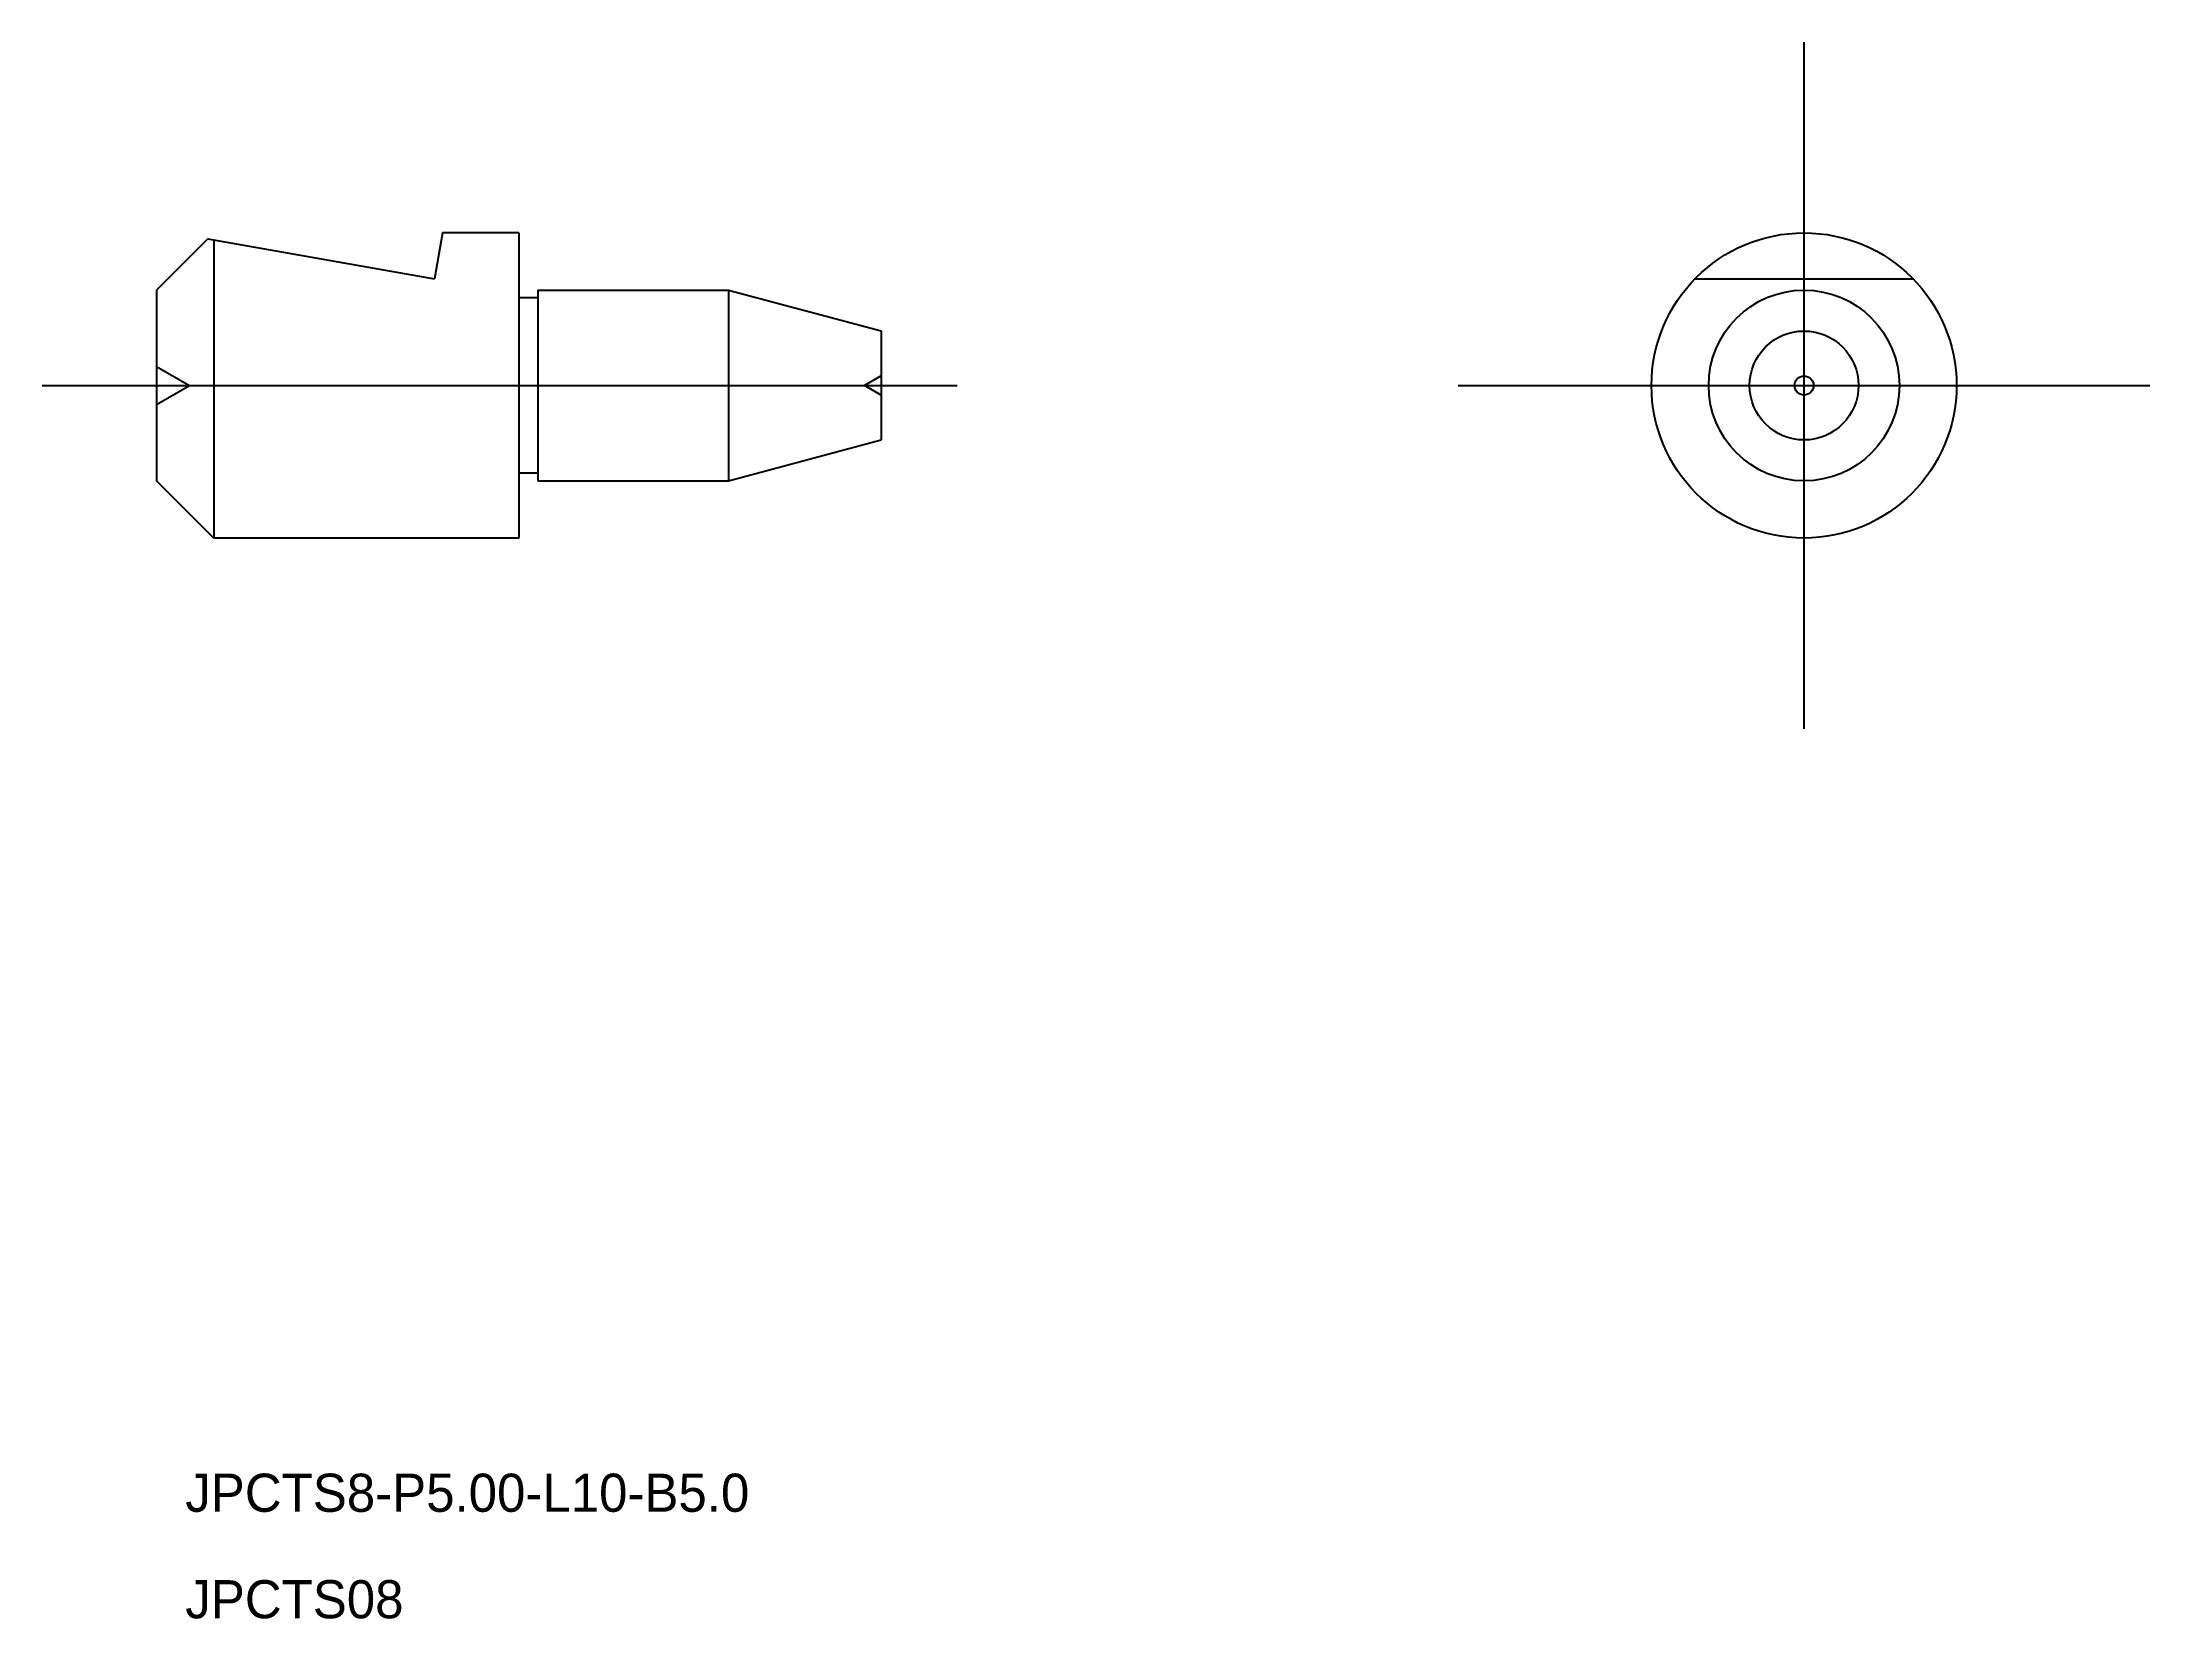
# Model space of a CAD drawing. Extents: x 572.5 to 627.8, y 576.8 to 618.2.
import ezdxf

# ---------------------------------------------------------------- set-up
doc = ezdxf.new("R2010")
doc.units = 0
doc.linetypes.add('CENTER', pattern=[50.8, 31.75, -6.35, 6.35, -6.35])
doc.linetypes.add('DASHED', pattern=[19.05, 12.7, -6.35])
doc.layers.get('0').update_dxf_attribs({"linetype": 'CONTINUOUS'})
doc.layers.add('CENTER', color=1, linetype='CENTER')

msp = doc.modelspace()

# ---------------------------------------------------------------- linework, layer by layer
at = {"color": 7, "linetype": 'CONTINUOUS'}
for p, q in [((576.892, 613.017), (575.545, 611.669)), ((576.892, 613.017), (582.833, 611.969)), ((583.045, 613.169), (582.833, 611.969)), ((585.045, 613.169), (583.045, 613.169)), ((585.045, 613.169), (583.045, 613.169)), ((585.045, 613.169), (585.045, 605.169)), ((577.045, 612.99), (577.045, 605.169)), ((575.545, 611.669), (575.545, 606.669)), ((585.545, 611.469), (585.045, 611.469)), ((585.545, 611.669), (590.545, 611.669)), ((585.545, 611.669), (585.545, 606.669)), ((590.545, 611.669), (590.545, 606.669)), ((590.545, 611.669), (594.545, 610.598)), ((594.545, 610.598), (594.545, 607.741)), ((590.545, 606.669), (594.545, 607.741)), ((577.045, 605.169), (575.545, 606.669)), ((585.545, 606.869), (585.045, 606.869)), ((585.545, 606.669), (590.545, 606.669)), ((585.045, 605.169), (577.045, 605.169))]:
    msp.add_line(p, q, dxfattribs=at)
at = {"color": 3, "linetype": 'DASHED'}
for p, q in [((615.894, 611.969), (621.607, 611.969)), ((575.545, 609.669), (576.411, 609.169)), ((575.545, 608.669), (576.411, 609.169)), ((594.545, 609.419), (594.112, 609.169)), ((594.545, 608.919), (594.112, 609.169))]:
    msp.add_line(p, q, dxfattribs=at)
at = {"color": 7, "linetype": 'CONTINUOUS'}
for radius in [4, 2.5, 1.428, 0.25]:
    msp.add_circle((618.75, 609.169), radius, dxfattribs=at)
at = {"layer": 'CENTER', "color": 1, "linetype": 'CENTER'}
for p, q in [((618.75, 600.169), (618.75, 618.169)), ((572.545, 609.169), (596.545, 609.169)), ((609.682, 609.169), (627.819, 609.169))]:
    msp.add_line(p, q, dxfattribs=at)

# ---------------------------------------------------------------- texts
at = {"color": 7, "linetype": 'CONTINUOUS'}
for s, p in [('JPCTS8-P5.00-L10-B5.0', (576.299, 579.641)), ('JPCTS08', (576.299, 576.849))]:
    msp.add_text(s, height=1, dxfattribs=at).set_placement(p)

doc.saveas('drawing.dxf')
